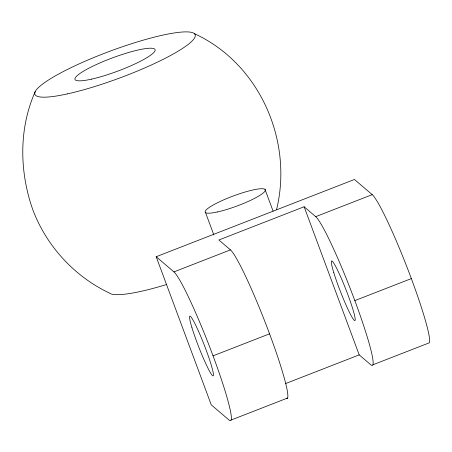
<?xml version="1.0" encoding="UTF-8"?>
<svg xmlns="http://www.w3.org/2000/svg" width="452" height="452" viewBox="0 0 452 452"><rect width="100%" height="100%" fill="white"/><g stroke="black" fill="none" stroke-linecap="round" stroke-linejoin="round"><path stroke-width="0.68" d="M276.545 209.666C293.388 140.956 259.629 63.557 194.337 33.629M35.211 91.649C18.69 128.73 19.413 171.715 32.77 209.626C46.386 245.871 74.19 276.262 109.152 292.919A85.479 14.255 -20.4 0 0 166.556 284.511M156.177 256.73L173.93 271.895A80.134 7.3 68.7 0 1 213.045 355.848A80.134 7.3 68.7 0 1 229.011 420.015L211.259 404.845L156.177 256.73L354.464 179.472L372.216 194.642A80.134 7.3 68.7 0 1 407.642 268.838A80.134 7.3 68.7 0 1 429.36 342.797L372.849 364.815M304.128 206.767L359.21 354.882L370.787 364.775A80.134 7.3 68.7 0 0 354.826 300.608A80.134 7.3 68.7 0 0 315.705 216.661L304.128 206.767L218.864 239.989L230.441 249.877A80.134 7.3 68.7 0 1 268.347 330.598A80.134 7.3 68.7 0 1 286.427 398.574M173.93 271.895L230.441 249.877M315.705 216.661L372.216 194.642M213.045 355.848L269.556 333.83M354.826 300.608L411.337 278.59M285.754 383.505L359.21 354.882M231.068 420.049L287.579 398.031M265.002 189.365L273.076 211.09M205.513 212.542L213.836 234.927M67.67 93.841A85.479 14.255 -20.4 0 0 194.829 37.409A85.479 14.255 -20.4 0 0 82.563 62.336A85.479 14.255 -20.4 0 0 67.67 93.841M91.344 79.185A42.737 7.13 -20.4 0 0 154.929 50.969A42.737 7.13 -20.4 0 0 98.796 63.433A42.737 7.13 -20.4 0 0 91.344 79.185M217.497 211.948A32.052 5.345 -20.4 0 0 265.183 190.784A32.052 5.345 -20.4 0 0 223.085 200.129A32.052 5.345 -20.4 0 0 217.497 211.948M191.953 327.717A32.052 2.921 68.7 0 0 212.485 375.578A32.052 2.921 68.7 0 0 199.97 334.57A32.052 2.921 68.7 0 0 191.953 327.717M333.729 272.477A32.052 2.921 68.7 0 0 354.266 320.344A32.052 2.921 68.7 0 0 341.746 279.33A32.052 2.921 68.7 0 0 333.729 272.477"/></g></svg>
